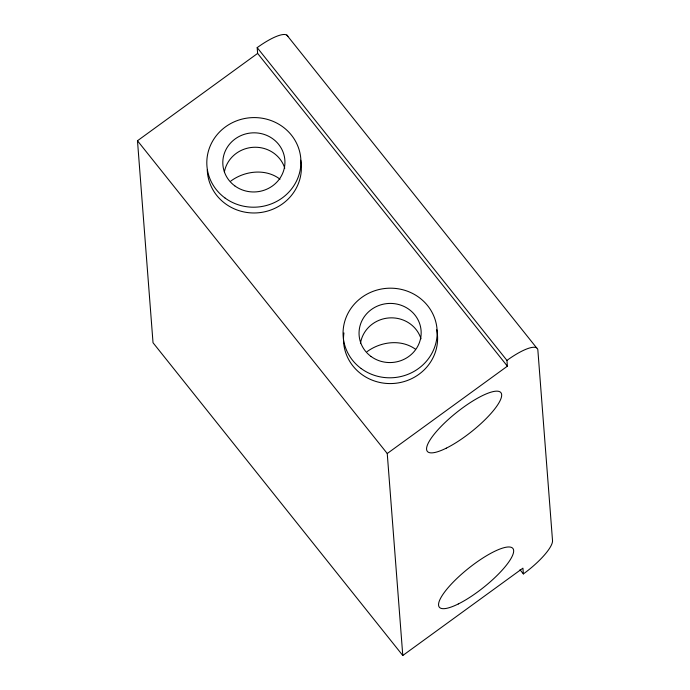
<?xml version="1.0" encoding="UTF-8"?>
<svg xmlns="http://www.w3.org/2000/svg" width="690" height="690" viewBox="0 0 690 690"><rect width="100%" height="100%" fill="white"/><g stroke="black" fill="none" stroke-linecap="round" stroke-linejoin="round"><path stroke-width="1.03" d="M257.18 47.636L506.943 360.404A37.665 9.72 -38.6 0 1 537.864 350.115L552.518 540.555A37.665 9.72 -38.6 0 1 523.374 573.925L522.925 568.155L402.788 655.5L153.025 342.732L137.483 140.751L257.62 53.406L257.18 47.636A37.665 9.72 -38.6 0 1 287.911 36.423M402.788 655.5L387.245 453.52L507.383 366.174L506.943 360.404M230.857 181.03C244.752 170.758 265.805 168.222 280.011 179.21M367.089 351.633C380.759 341.541 401.252 338.902 415.501 349.244M286.85 35.104L536.613 347.872M257.62 53.406L507.383 366.174M520.01 569.724L523.374 573.925M137.483 140.751L387.245 453.52M224.371 172.026A31.076 29.567 -4.4 0 1 253.17 147.306A31.076 29.567 -4.4 0 1 284.772 168.222M360.447 343.577A31.076 29.567 -4.4 0 1 388.901 317.943A31.076 29.567 -4.4 0 1 421.004 338.816M300.693 160.201A47.075 44.798 -4.4 0 1 259.009 212.718A47.075 44.798 -4.4 0 1 207.267 169.792M436.727 329.76A47.075 44.798 -4.4 0 1 391.886 383.545A47.075 44.798 -4.4 0 1 343.93 332.934M234.79 185.869A31.076 29.567 -4.4 0 0 284.642 166.247A31.076 29.567 -4.4 0 0 242.19 135.076A31.076 29.567 -4.4 0 0 234.79 185.869M224.957 197.961A47.075 44.798 -4.4 0 0 300.486 168.222A47.075 44.798 -4.4 0 0 236.178 121A47.075 44.798 -4.4 0 0 224.957 197.961M371.022 356.463A31.076 29.567 -4.4 0 0 420.874 336.841A31.076 29.567 -4.4 0 0 378.422 305.67A31.076 29.567 -4.4 0 0 371.022 356.463M361.189 368.555A47.075 44.798 -4.4 0 0 436.727 338.825A47.075 44.798 -4.4 0 0 372.41 291.603A47.075 44.798 -4.4 0 0 361.189 368.555M458.289 603.966A47.075 12.153 -38.6 0 0 513.645 550.534A47.075 12.153 -38.6 0 0 456.366 578.979A47.075 12.153 -38.6 0 0 458.289 603.966M446.301 448.155A47.075 12.153 -38.6 0 0 501.656 394.723A47.075 12.153 -38.6 0 0 444.377 423.168A47.075 12.153 -38.6 0 0 446.301 448.155"/></g></svg>
